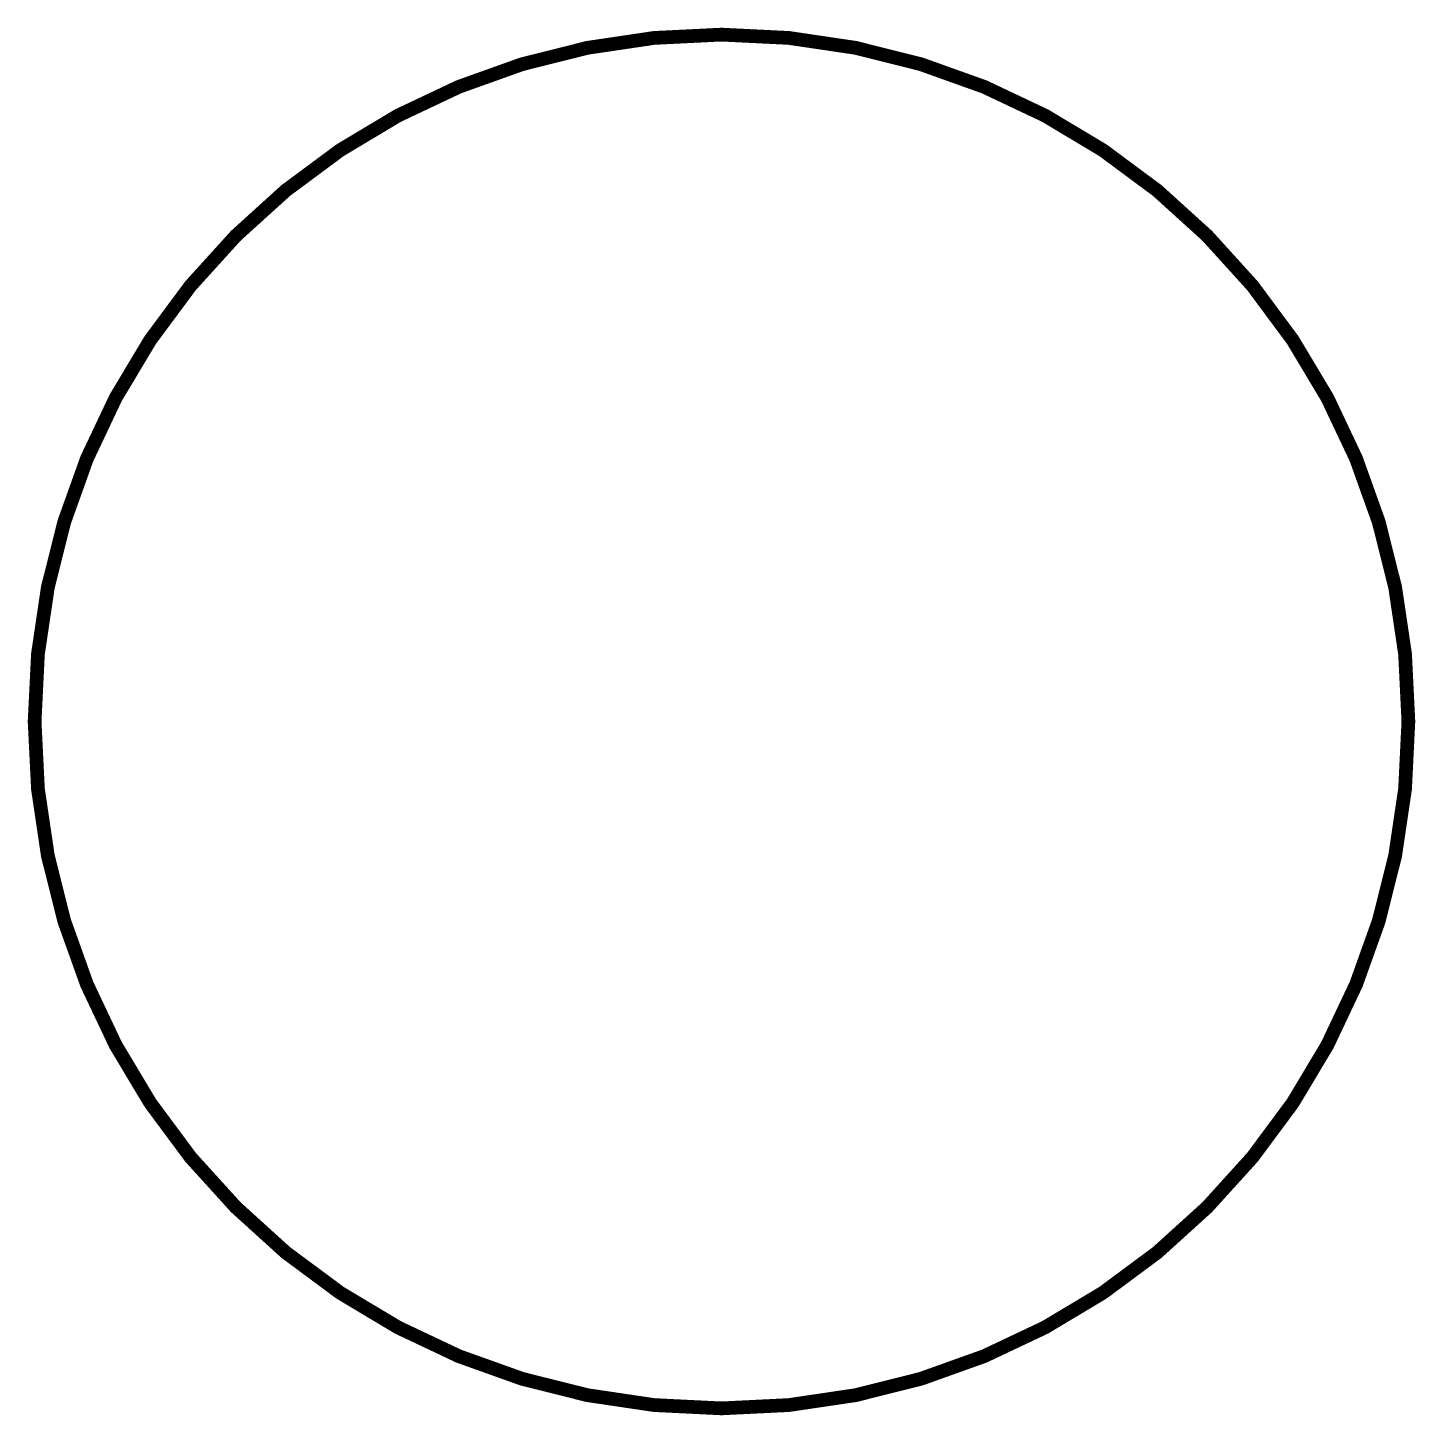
# Model space of a CAD drawing. Header units: millimetres. Extents: x -0.51 to 0.51, y -0.51 to 0.5.
import ezdxf

# ---------------------------------------------------------------- set-up
doc = ezdxf.new("R2010")
doc.units = ezdxf.units.MM
doc.layers.get('0').update_dxf_attribs({"color": 1})

msp = doc.modelspace()

# ---------------------------------------------------------------- linework, layer by layer
at = {"color": 11, "linetype": 'Continuous', "lineweight": 18, "const_width": 0.01}
msp.add_lwpolyline([(-0.5, 0, 1), (0.5, 0, 1), (-0.5, 0, -7.34742)], format="xyb", dxfattribs=at)

doc.saveas('drawing.dxf')
